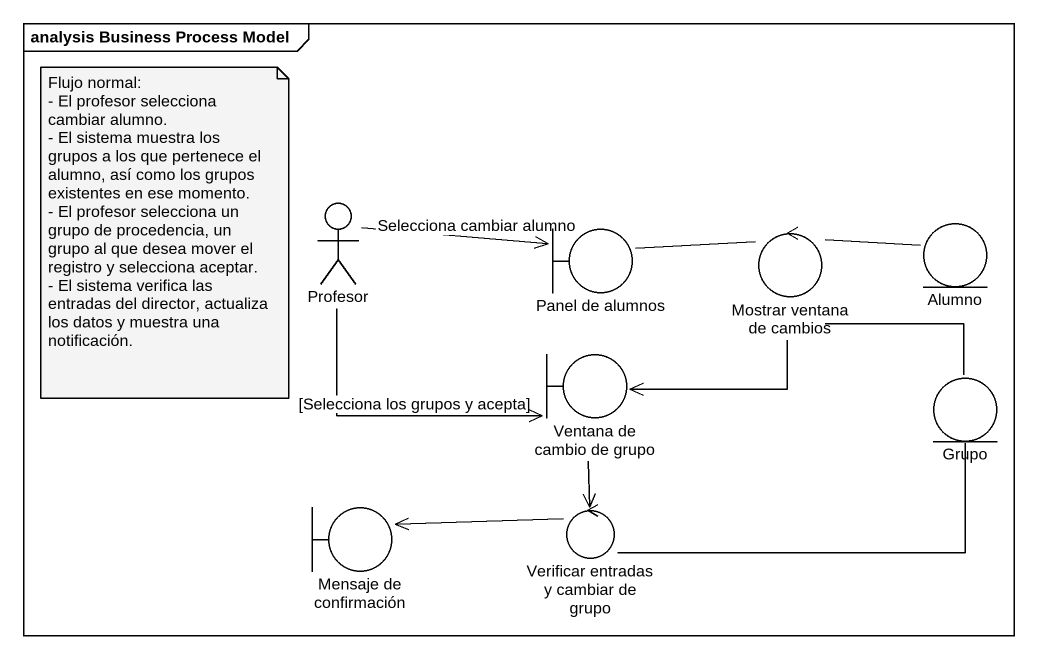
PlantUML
@startuml
mainframe analysis Business Process Model
actor Profesor
boundary "Panel de alumnos" as Panel_de_alumnos
control "Mostrar ventana de cambios" as Mostrar_ventana_de_cambios
entity Alumno
boundary "Ventana de cambio de grupo" as Ventana_de_cambio_de_grupo
entity Grupo
boundary "Mensaje de confirmación" as Mensaje_de_confirmación
control "Verificar entradas y cambiar de grupo" as Verificar_entradas_y
Profesor -right-> Panel_de_alumnos : Selecciona cambiar alumno
Profesor -right-> Ventana_de_cambio_de_grupo : [Selecciona los grupos y acepta]
Panel_de_alumnos -right- Mostrar_ventana_de_cambios
Mostrar_ventana_de_cambios -right- Alumno
Mostrar_ventana_de_cambios --> Ventana_de_cambio_de_grupo
Mostrar_ventana_de_cambios -- Grupo
Ventana_de_cambio_de_grupo --> Verificar_entradas_y
Verificar_entradas_y -right- Grupo
Verificar_entradas_y -left-> Mensaje_de_confirmación
note as N1
  Flujo normal:
  - El profesor selecciona cambiar alumno.
  - El sistema muestra los grupos a los que pertenece el alumno, así como los grupos existentes en ese momento.
  - El profesor selecciona un grupo de procedencia, un grupo al que desea mover el registro y selecciona aceptar.
  - El sistema verifica las entradas del director, actualiza los datos y muestra una notificación.
end note
@enduml
